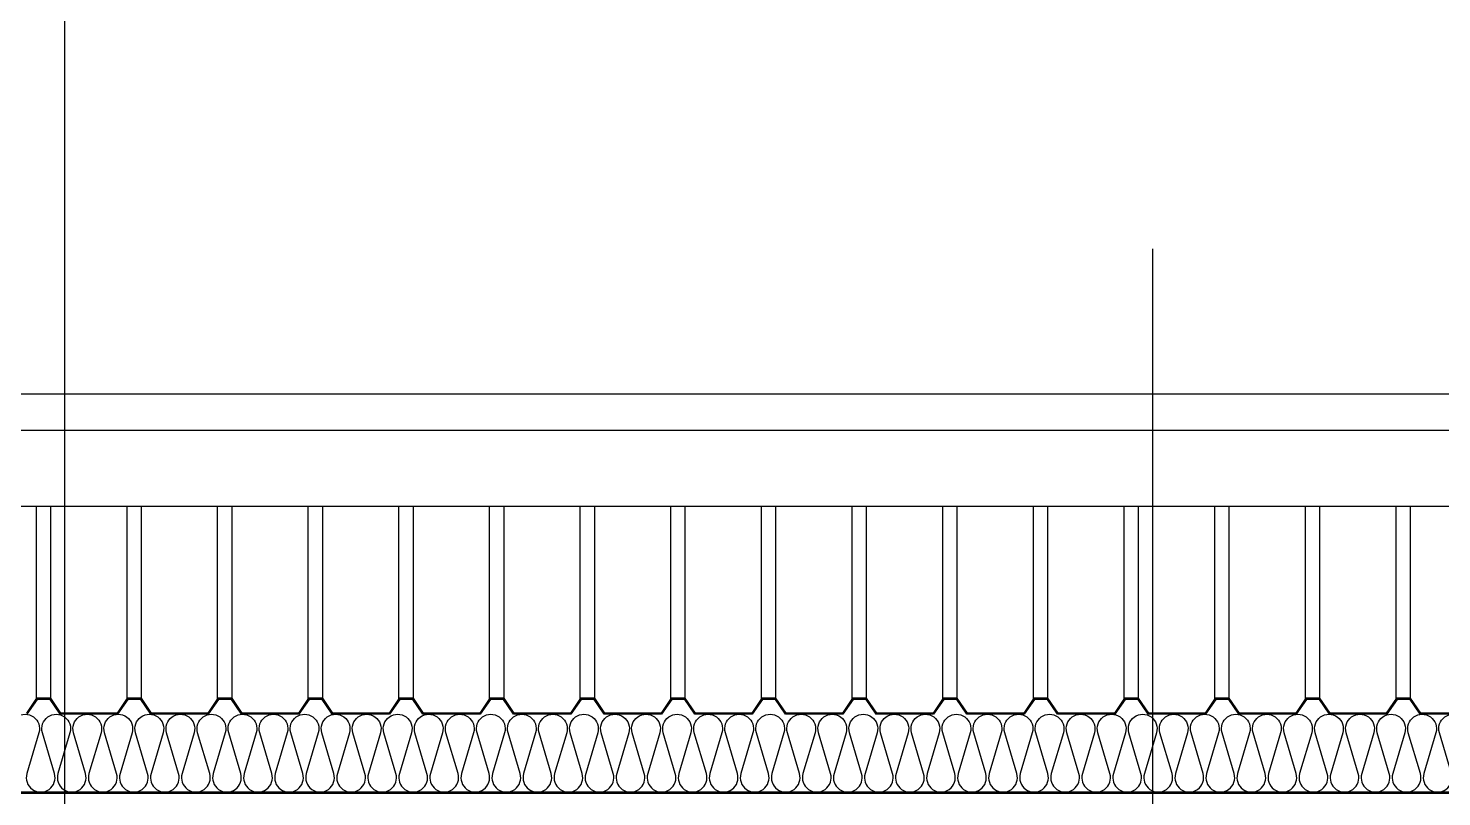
# Model space of a CAD drawing. Header units: millimetres. Extents: x 0 to 672800, y 0 to 118800.
# Drawn here: x 53150 to 57047, y 78985 to 81102 of the extents above; entities that cross this region are included whole.
import ezdxf

# ---------------------------------------------------------------- set-up
doc = ezdxf.new("R2010")
doc.units = ezdxf.units.MM
doc.header["$LTSCALE"] = 200
doc.linetypes.add('CEN-GAUN', pattern=[32.2, 30, -1, 0.2, -1])
for name, color, linetype in [('7', 7, 'Continuous'), ('8', 8, 'Continuous'), ('CEN', 1, 'CEN-GAUN'), ('ELE-8', 8, 'Continuous'), ('Insul', 252, 'Continuous'), ('LADDER-6', 6, 'Continuous'), ('PANEL', 6, 'Continuous'), ('SEC-PANEL', 6, 'Continuous')]:
    doc.layers.add(name, color=color, linetype=linetype)
doc.layers.add('Defpoint', color=125, linetype='Continuous', plot=False)

# ---------------------------------------------------------------- blocks, each defined once
blk = doc.blocks.new('STUD-A1')
at = {"layer": 'ELE-8'}
blk.add_line((4834.7, 150), (54635.1, 150), dxfattribs=at)
blk = doc.blocks.new('PANEL-ES')
at = {"layer": '8'}
for p, q in [((11750, 0), (11750, 529)), ((11789.6, 0), (11789.6, 529)), ((12000, 0), (12000, 529)), ((12039.6, 0), (12039.6, 529)), ((12250, 0), (12250, 529)), ((12289.6, 0), (12289.6, 529)), ((12500, 0), (12500, 529)), ((12539.6, 0), (12539.6, 529)), ((12750, 0), (12750, 529)), ((12789.6, 0), (12789.6, 529)), ((13000, 0), (13000, 529)), ((13039.6, 0), (13039.6, 529)), ((13250, 0), (13250, 529)), ((13289.6, 0), (13289.6, 529)), ((13500, 0), (13500, 529)), ((13539.6, 0), (13539.6, 529)), ((13750, 0), (13750, 529)), ((13789.6, 0), (13789.6, 529)), ((14000, 0), (14000, 529)), ((14039.6, 0), (14039.6, 529)), ((14250, 0), (14250, 529)), ((14289.6, 0), (14289.6, 529)), ((14500, 0), (14500, 529)), ((14539.6, 0), (14539.6, 529)), ((14750, 0), (14750, 529)), ((14789.6, 0), (14789.6, 529)), ((15000, 0), (15000, 529)), ((15039.6, 0), (15039.6, 529)), ((15250, 0), (15250, 529)), ((15289.6, 0), (15289.6, 529)), ((15500, 0), (15500, 529)), ((15539.6, 0), (15539.6, 529))]:
    blk.add_line(p, q, dxfattribs=at)
blk = doc.blocks.new('sefa ws')
at = {"layer": 'Insul'}
blk.add_lwpolyline([(33365.8, 45113.6, -1.337394), (33441.8, 45113.6), (33408.6, 45001.1, 1.337394), (33484.6, 45001.1), (33451.4, 45113.6, -1.337394), (33527.4, 45113.6), (33494.2, 45001.1, 1.337394), (33570.2, 45001.1), (33537, 45113.6, -1.337394), (33613, 45113.6), (33579.8, 45001.1, 1.337394), (33655.8, 45001.1), (33622.6, 45113.6, -1.337394), (33698.6, 45113.6), (33665.4, 45001.1, 1.337394), (33741.4, 45001.1), (33708.2, 45113.6, -1.337394), (33784.2, 45113.6), (33751, 45001.1, 1.337394), (33827, 45001.1), (33793.8, 45113.6, -1.337394), (33869.8, 45113.6), (33836.6, 45001.1, 1.337394), (33912.6, 45001.1), (33879.4, 45113.6, -1.337394), (33955.4, 45113.6), (33922.2, 45001.1, 1.337394), (33998.2, 45001.1), (33965, 45113.6, -1.337394), (34041, 45113.6), (34007.8, 45001.1, 1.337394), (34083.8, 45001.1), (34050.6, 45113.6, -1.337394), (34126.6, 45113.6), (34093.4, 45001.1, 1.337394), (34169.4, 45001.1), (34136.2, 45113.6, -1.337394), (34212.2, 45113.6), (34179, 45001.1, 1.337394), (34255, 45001.1), (34221.8, 45113.6, -1.337394), (34297.8, 45113.6), (34264.6, 45001.1, 1.337394), (34340.6, 45001.1), (34307.4, 45113.6, -1.337394), (34383.4, 45113.6), (34350.2, 45001.1, 1.337394), (34426.2, 45001.1), (34393, 45113.6, -1.337394), (34469, 45113.6), (34435.8, 45001.1, 1.337394), (34511.8, 45001.1), (34478.6, 45113.6, -1.337394), (34554.6, 45113.6), (34521.4, 45001.1, 1.337394), (34597.4, 45001.1), (34564.2, 45113.6, -1.337394), (34640.2, 45113.6), (34607, 45001.1, 1.337394), (34683, 45001.1), (34649.8, 45113.6, -1.337394), (34725.8, 45113.6), (34692.6, 45001.1, 1.337394), (34768.6, 45001.1), (34735.4, 45113.6, -1.337394), (34811.4, 45113.6), (34778.2, 45001.1, 1.337394), (34854.2, 45001.1), (34821, 45113.6, -1.337394), (34897, 45113.6), (34863.8, 45001.1, 1.337394), (34939.8, 45001.1), (34906.6, 45113.6, -1.337394), (34982.6, 45113.6), (34949.4, 45001.1, 1.337394), (35025.4, 45001.1), (34992.2, 45113.6, -1.337394), (35068.2, 45113.6), (35035, 45001.1, 1.337394), (35111, 45001.1), (35077.8, 45113.6, -1.337394), (35153.8, 45113.6), (35120.6, 45001.1, 1.337394), (35196.6, 45001.1), (35163.4, 45113.6, -1.337394), (35239.4, 45113.6), (35206.2, 45001.1, 1.337394), (35282.2, 45001.1), (35249, 45113.6, -1.337394), (35325, 45113.6), (35291.8, 45001.1, 1.337394), (35367.8, 45001.1), (35334.6, 45113.6, -1.337394), (35410.6, 45113.6), (35377.4, 45001.1, 1.337394), (35453.4, 45001.1), (35420.2, 45113.6, -1.337394), (35496.2, 45113.6), (35463, 45001.1, 1.337394), (35539, 45001.1), (35505.8, 45113.6, -1.337394), (35581.8, 45113.6), (35548.6, 45001.1, 1.337394), (35624.6, 45001.1), (35591.4, 45113.6, -1.337394), (35667.4, 45113.6), (35634.2, 45001.1, 1.337394), (35710.2, 45001.1), (35677, 45113.6, -1.337394), (35753, 45113.6), (35719.8, 45001.1, 1.337394), (35795.8, 45001.1), (35762.6, 45113.6, -1.337394), (35838.6, 45113.6), (35805.4, 45001.1, 1.337394), (35881.4, 45001.1), (35848.2, 45113.6, -1.337394), (35924.2, 45113.6), (35891, 45001.1, 1.337394), (35967, 45001.1), (35933.8, 45113.6, -1.337394), (36009.8, 45113.6), (35976.6, 45001.1, 1.337394), (36052.6, 45001.1), (36019.4, 45113.6, -1.337394), (36095.4, 45113.6), (36062.2, 45001.1, 1.337394), (36138.2, 45001.1), (36105, 45113.6, -1.337394), (36181, 45113.6), (36147.8, 45001.1, 1.337394), (36223.8, 45001.1), (36190.6, 45113.6, -1.337394), (36266.6, 45113.6), (36233.4, 45001.1, 1.337394), (36309.4, 45001.1), (36276.2, 45113.6, -1.337394), (36352.2, 45113.6), (36319, 45001.1, 1.337394), (36395, 45001.1), (36361.8, 45113.6, -1.337394), (36437.8, 45113.6), (36404.6, 45001.1, 1.337394), (36480.6, 45001.1), (36447.4, 45113.6, -1.337394), (36523.4, 45113.6), (36490.2, 45001.1, 1.337394), (36566.2, 45001.1), (36533, 45113.6, -1.337394), (36609, 45113.6), (36575.8, 45001.1, 1.337394), (36651.8, 45001.1), (36618.6, 45113.6, -1.337394), (36694.6, 45113.6), (36661.4, 45001.1, 1.337394), (36737.4, 45001.1), (36704.2, 45113.6, -1.337394), (36780.2, 45113.6), (36747, 45001.1, 1.337394), (36823, 45001.1), (36789.8, 45113.6, -1.337394), (36865.8, 45113.6), (36832.6, 45001.1, 1.337394), (36908.6, 45001.1), (36875.4, 45113.6, -1.337394), (36951.4, 45113.6), (36918.2, 45001.1, 1.337394), (36994.2, 45001.1), (36961, 45113.6, -1.337394), (37037, 45113.6), (37003.8, 45001.1, 1.337394), (37079.8, 45001.1), (37046.6, 45113.6, -1.337394), (37122.6, 45113.6), (37089.4, 45001.1, 1.337394), (37165.4, 45001.1), (37132.2, 45113.6, -1.337394), (37208.2, 45113.6), (37175, 45001.1, 1.337394), (37251, 45001.1), (37217.8, 45113.6, -1.337394), (37293.8, 45113.6), (37260.6, 45001.1, 1.337394), (37336.6, 45001.1), (37303.4, 45113.6, -1.337394), (37379.4, 45113.6)], format="xyb", dxfattribs=at)
at = {"layer": 'SEC-PANEL'}
for p, q in [((21562.3, 44950.4), (71212.6, 44950.4)), ((21562.3, 44947.4), (71212.6, 44947.4))]:
    blk.add_line(p, q, dxfattribs=at)
for points in [[(37407.2, 45167.4), (37252.2, 45167.4), (37224.2, 45208.4), (37185.2, 45208.4), (37157.2, 45167.4), (37002.2, 45167.4), (36974.2, 45208.4), (36935.2, 45208.4), (36907.2, 45167.4), (36752.2, 45167.4), (36724.2, 45208.4), (36685.2, 45208.4), (36657.2, 45167.4), (36502.2, 45167.4), (36474.2, 45208.4), (36435.2, 45208.4), (36407.2, 45167.4), (36252.2, 45167.4), (36224.2, 45208.4), (36185.2, 45208.4), (36157.2, 45167.4), (36002.2, 45167.4), (35974.2, 45208.4), (35935.2, 45208.4), (35907.2, 45167.4), (35752.2, 45167.4), (35724.2, 45208.4), (35685.2, 45208.4), (35657.2, 45167.4), (35502.2, 45167.4), (35474.2, 45208.4), (35435.2, 45208.4), (35407.2, 45167.4), (35252.2, 45167.4), (35224.2, 45208.4), (35185.2, 45208.4), (35157.2, 45167.4), (35002.2, 45167.4), (34974.2, 45208.4), (34935.2, 45208.4), (34907.2, 45167.4), (34752.2, 45167.4), (34724.2, 45208.4), (34685.2, 45208.4), (34657.2, 45167.4), (34502.2, 45167.4), (34474.2, 45208.4), (34435.2, 45208.4), (34407.2, 45167.4), (34252.2, 45167.4), (34224.2, 45208.4), (34185.2, 45208.4), (34157.2, 45167.4), (34002.2, 45167.4), (33974.2, 45208.4), (33935.2, 45208.4), (33907.2, 45167.4), (33752.2, 45167.4), (33724.2, 45208.4), (33685.2, 45208.4), (33657.2, 45167.4), (33502.2, 45167.4), (33474.2, 45208.4), (33435.2, 45208.4), (33407.2, 45167.4)], [(35748.6, 45167.4), (35750.6, 45164.4), (35722.6, 45205.4), (35686.8, 45205.4), (35658.8, 45164.4), (35500.6, 45164.4), (35472.6, 45205.4), (35436.8, 45205.4), (35408.8, 45164.4), (35250.6, 45164.4), (35222.6, 45205.4), (35186.8, 45205.4), (35158.8, 45164.4), (35000.6, 45164.4), (34972.6, 45205.4), (34936.8, 45205.4), (34908.8, 45164.4), (34750.6, 45164.4), (34722.6, 45205.4), (34686.8, 45205.4), (34658.8, 45164.4), (34500.6, 45164.4), (34472.6, 45205.4), (34436.8, 45205.4), (34408.8, 45164.4), (34250.6, 45164.4), (34222.6, 45205.4), (34186.8, 45205.4), (34158.8, 45164.4), (34000.6, 45164.4), (33972.6, 45205.4), (33936.8, 45205.4), (33908.8, 45164.4), (33750.6, 45164.4), (33722.6, 45205.4), (33686.8, 45205.4), (33658.8, 45164.4), (33500.6, 45164.4), (33472.6, 45205.4), (33436.8, 45205.4), (33408.8, 45164.4)], [(37408.8, 45164.4), (37250.6, 45164.4), (37222.6, 45205.4), (37186.8, 45205.4), (37158.8, 45164.4), (37000.6, 45164.4), (36972.6, 45205.4), (36936.8, 45205.4), (36908.8, 45164.4), (36750.6, 45164.4), (36722.6, 45205.4), (36686.8, 45205.4), (36658.8, 45164.4), (36500.6, 45164.4), (36472.6, 45205.4), (36436.8, 45205.4), (36408.8, 45164.4), (36250.6, 45164.4), (36222.6, 45205.4), (36186.8, 45205.4), (36158.8, 45164.4), (36000.6, 45164.4), (35972.6, 45205.4), (35936.8, 45205.4), (35908.8, 45164.4), (35750.6, 45164.4)]]:
    blk.add_lwpolyline(points, dxfattribs=at)

msp = doc.modelspace()

# ---------------------------------------------------------------- linework, layer by layer
at = {"layer": '7'}
msp.add_line((90815, 79784.9), (41350, 79784.9), dxfattribs=at)
at = {"layer": '8'}
for p, q in [((40785, 80094.9), (90885, 80094.9)), ((41395, 79994.9), (90815, 79994.9))]:
    msp.add_line(p, q, dxfattribs=at)
at = {"layer": 'CEN'}
msp.add_line((53250, 88994.9), (53250, 63994.9), dxfattribs=at)
at = {"layer": 'Defpoint'}
msp.add_line((56250, 80494.9), (56250, 77594.9), dxfattribs=at)

# ---------------------------------------------------------------- block references
at = {"layer": 'LADDER-6'}
msp.add_blockref('PANEL-ES', (41422, 79255.9), dxfattribs=at)
at = {"layer": 'PANEL', "xscale": -1}
msp.add_blockref('STUD-A1', (95979.7, 78844.9), dxfattribs=at)
at = {"layer": 'SEC-PANEL', "color": 0}
msp.add_blockref('sefa ws', (19737.4, 34047.6), dxfattribs=at)

doc.saveas('drawing.dxf')
